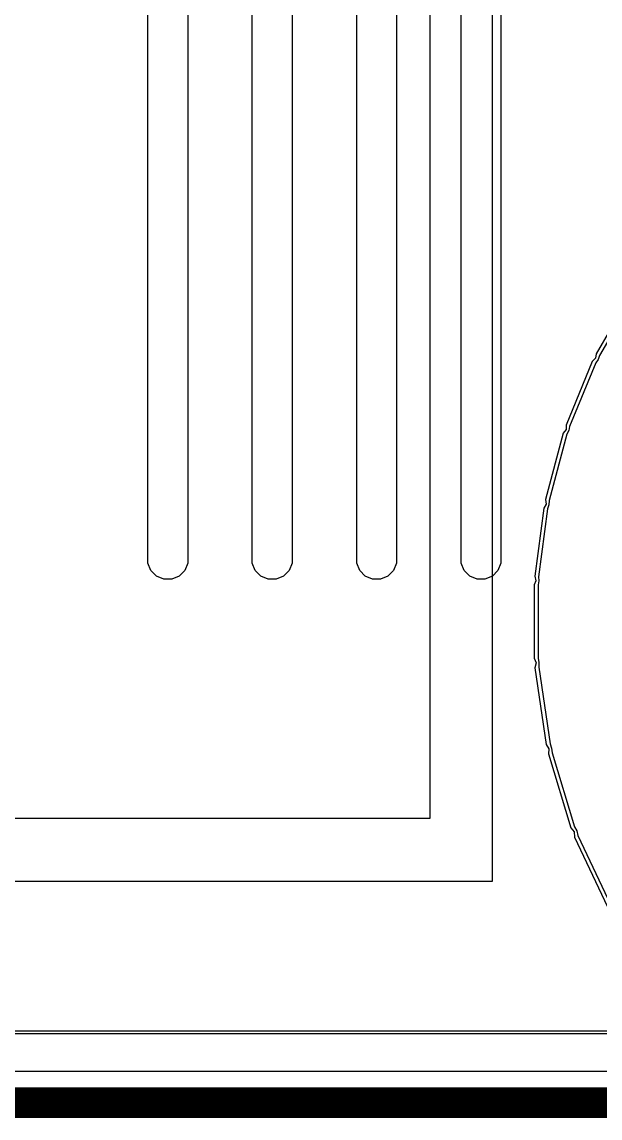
# Model space of a CAD drawing. Header units: inches. Extents: x -4 to 5258, y -4 to 5281.
# Drawn here: x 132.86 to 137.65, y -4.12 to 4.95 of the extents above; entities that cross this region are included whole.
import ezdxf

# ---------------------------------------------------------------- set-up
doc = ezdxf.new("R2010")
doc.units = ezdxf.units.IN
for name, color, linetype in [('Board Outline', 216, 'Continuous'), ('Bottom Layer', 5, 'Continuous'), ('Bottom Solder', 6, 'Continuous'), ('Layer 1', 16, 'Continuous'), ('Top Layer', 1, 'Continuous')]:
    doc.layers.add(name, color=color, linetype=linetype)

msp = doc.modelspace()

# ---------------------------------------------------------------- linework, layer by layer
at = {"layer": 'Board Outline'}
msp.add_lwpolyline([(-4.0093, -3.9907, 0.254, 0.254, 0), (145.9907, -3.9907, 0.254, 0.254, 0)], format="xyseb", dxfattribs=at)
at = {"layer": 'Bottom Layer'}
for p, q in [((137.926, 2.6845), (137.6416, 2.1918)), ((137.6416, 2.1918), (137.6306, 2.1595)), ((137.6116, 2.1311), (137.3939, 1.6055)), ((137.6306, 2.1595), (137.6116, 2.1311)), ((137.3873, 1.572), (137.3722, 1.5413)), ((137.3939, 1.6055), (137.3873, 1.572)), ((137.3722, 1.5413), (137.2249, 0.9918)), ((137.2117, 0.9254), (137.1375, 0.3614)), ((137.2227, 0.9577), (137.2117, 0.9254)), ((137.2249, 0.9918), (137.2227, 0.9577)), ((137.1397, 0.3273), (137.133, 0.2938)), ((137.133, 0.2938), (137.133, 0.0093)), ((137.1375, 0.3614), (137.1397, 0.3273)), ((137.133, 0.0093), (137.133, -0.3108)), ((137.133, -0.3108), (137.1405, -0.3484)), ((137.1405, -0.3484), (137.1386, -0.3868)), ((137.1386, -0.3868), (137.2326, -1.0201)), ((137.2326, -1.0201), (137.2455, -1.0562)), ((137.2455, -1.0562), (137.2493, -1.0944)), ((137.2493, -1.0944), (137.4351, -1.7071)), ((137.4351, -1.7071), (137.4532, -1.741)), ((137.4532, -1.741), (137.4625, -1.7782)), ((137.4625, -1.7782), (137.7363, -2.3569)), ((138.4178, -3.4203), (50.1226, -3.4203))]:
    msp.add_line(p, q, dxfattribs=at)
at = {"layer": 'Bottom Solder'}
for p, q in [((133.9057, 0.5081), (133.9057, 7.9757)), ((134.2359, 7.9757), (134.2359, 0.5081)), ((134.7693, 0.5081), (134.7693, 7.9757)), ((135.0995, 7.9757), (135.0995, 0.5081)), ((135.6329, 0.5081), (135.6329, 7.9757)), ((135.9631, 7.9757), (135.9631, 0.5081)), ((136.4965, 0.5081), (136.4965, 7.9757)), ((136.8267, 7.9757), (136.8267, 0.5081)), ((133.9057, 0.5081), (133.9057, 0.5081)), ((133.9057, 0.4752), (133.9057, 0.5081)), ((133.9308, 0.4145), (133.9057, 0.4752)), ((134.2359, 0.4752), (134.2107, 0.4145)), ((134.2359, 0.5081), (134.2359, 0.4752)), ((134.7693, 0.5081), (134.7693, 0.5081)), ((134.7693, 0.4752), (134.7693, 0.5081)), ((134.7944, 0.4145), (134.7693, 0.4752)), ((135.0995, 0.4752), (135.0743, 0.4145)), ((135.0995, 0.5081), (135.0995, 0.4752)), ((135.6329, 0.5081), (135.6329, 0.5081)), ((135.6329, 0.4752), (135.6329, 0.5081)), ((135.658, 0.4145), (135.6329, 0.4752)), ((135.9631, 0.4752), (135.9379, 0.4145)), ((135.9631, 0.5081), (135.9631, 0.4752)), ((136.4965, 0.5081), (136.4965, 0.5081)), ((136.4965, 0.4752), (136.4965, 0.5081)), ((136.5216, 0.4145), (136.4965, 0.4752)), ((136.8267, 0.4752), (136.8015, 0.4145)), ((136.8267, 0.5081), (136.8267, 0.4752)), ((133.9773, 0.3681), (133.9308, 0.4145)), ((134.0379, 0.343), (133.9773, 0.3681)), ((134.1643, 0.3681), (134.1036, 0.343)), ((134.2107, 0.4145), (134.1643, 0.3681)), ((134.8409, 0.3681), (134.7944, 0.4145)), ((134.9015, 0.343), (134.8409, 0.3681)), ((135.0279, 0.3681), (134.9672, 0.343)), ((135.0743, 0.4145), (135.0279, 0.3681)), ((135.7045, 0.3681), (135.658, 0.4145)), ((135.7651, 0.343), (135.7045, 0.3681)), ((135.8915, 0.3681), (135.8308, 0.343)), ((135.9379, 0.4145), (135.8915, 0.3681)), ((136.5681, 0.3681), (136.5216, 0.4145)), ((136.6287, 0.343), (136.5681, 0.3681)), ((136.7551, 0.3681), (136.6944, 0.343)), ((136.8015, 0.4145), (136.7551, 0.3681)), ((134.0708, 0.343), (134.0379, 0.343)), ((134.1036, 0.343), (134.0708, 0.343)), ((134.9344, 0.343), (134.9015, 0.343)), ((134.9672, 0.343), (134.9344, 0.343)), ((135.798, 0.343), (135.7651, 0.343)), ((135.8308, 0.343), (135.798, 0.343)), ((136.6616, 0.343), (136.6287, 0.343)), ((136.6944, 0.343), (136.6616, 0.343))]:
    msp.add_line(p, q, dxfattribs=at)
at = {"layer": 'Layer 1'}
for p, q in [((136.239, 5.008), (136.239, -1.6394)), ((136.757, -2.1573), (136.757, 5.008)), ((136.239, -1.6394), (5.5167, -1.6394)), ((4.9987, -2.1573), (136.757, -2.1573)), ((145.7317, -3.7317), (-3.7504, -3.7317))]:
    msp.add_line(p, q, dxfattribs=at)
at = {"layer": 'Top Layer'}
for p, q in [((137.8984, 2.7004), (137.614, 2.2078)), ((137.614, 2.2078), (137.609, 2.1701)), ((137.5822, 2.1433), (137.3645, 1.6177)), ((137.609, 2.1701), (137.5822, 2.1433)), ((137.3413, 1.5496), (137.1941, 1.0001)), ((137.3645, 1.5797), (137.3413, 1.5496)), ((137.3645, 1.6177), (137.3645, 1.5797)), ((137.1941, 1.0001), (137.1991, 0.9624)), ((137.1801, 0.9296), (137.1058, 0.3655)), ((137.1991, 0.9624), (137.1801, 0.9296)), ((137.1058, 0.3655), (137.1157, 0.3289)), ((137.1157, 0.3289), (137.1011, 0.2938)), ((137.1011, 0.2938), (137.1011, 0.0093)), ((137.1011, 0.0093), (137.1011, -0.3108)), ((137.1011, -0.3108), (137.1174, -0.3501)), ((137.1174, -0.3501), (137.1071, -0.3915)), ((137.1071, -0.3915), (137.201, -1.0248)), ((137.201, -1.0248), (137.2229, -1.0613)), ((137.2229, -1.0613), (137.2187, -1.1037)), ((137.2187, -1.1037), (137.4046, -1.7164)), ((137.4046, -1.7164), (137.4316, -1.7493)), ((137.4316, -1.7493), (137.4337, -1.7918)), ((137.4337, -1.7918), (137.7074, -2.3706)), ((138.355, -3.3985), (109.0416, -3.3985))]:
    msp.add_line(p, q, dxfattribs=at)

doc.saveas('drawing.dxf')
